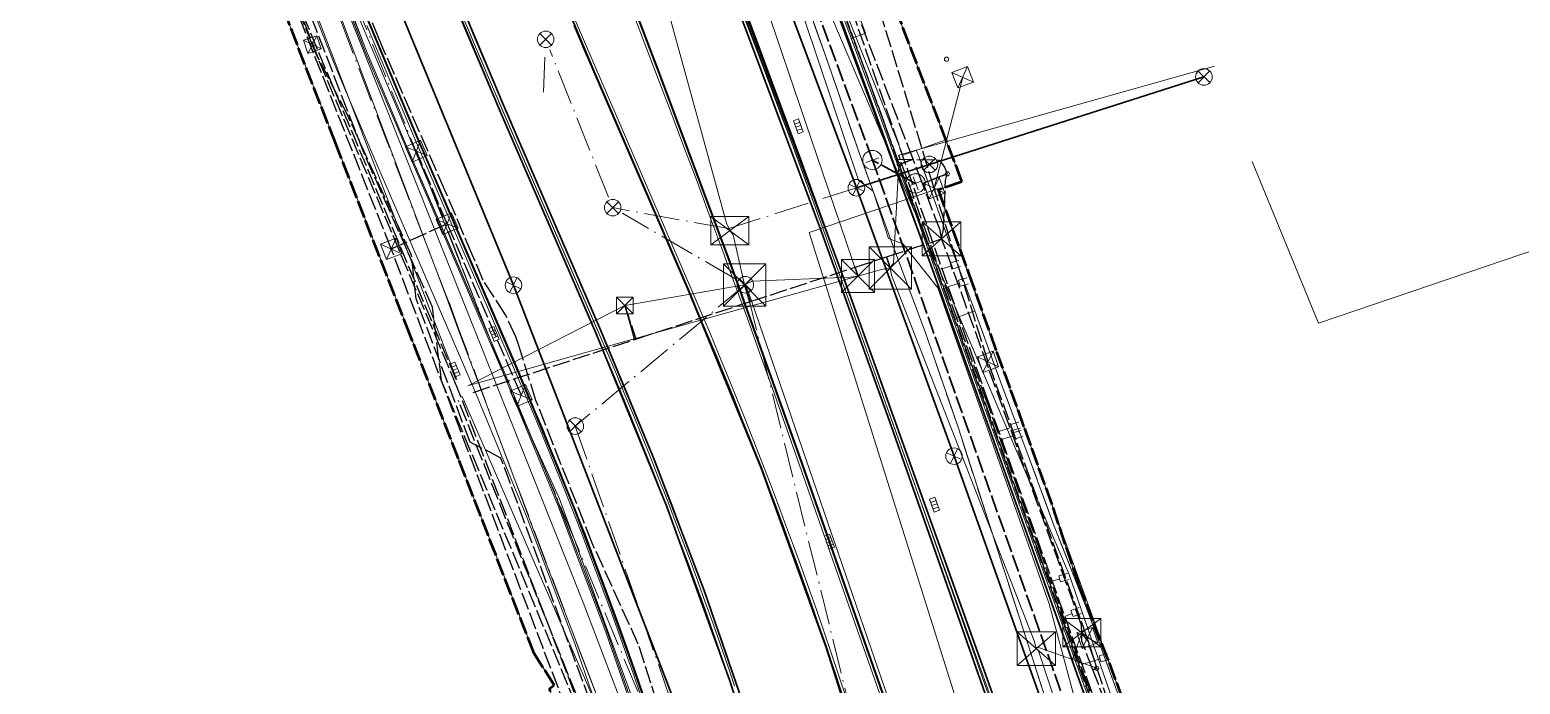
# Model space of a CAD drawing. Header units: metres. Extents: x 105014 to 106600, y 111320 to 118425.
# Drawn here: x 105971.1 to 106079, y 116867.2 to 116914.6 of the extents above; entities that cross this region are included whole.
import ezdxf

# ---------------------------------------------------------------- set-up
doc = ezdxf.new("R2010")
doc.units = ezdxf.units.M
doc.linetypes.add('DASHDOT', pattern=[3.556, 2.54, -0.508, 0, -0.508])
doc.linetypes.add('DASHED', pattern=[1.524, 1.27, -0.254])
for name, color, linetype, lineweight in [('00-BASE-LIMITE', 7, 'DASHED', 50), ('00-BASE-UE', 42, 'DASHED', 25), ('10-PAV-CALZADA-BRT', 12, 'CONTINUOUS', 30), ('10-PAV-CALZADA-MIXTA', 8, 'CONTINUOUS', 30), ('10-PAV-CICLORUTA', 76, 'CONTINUOUS', 18), ('10-PAV-ESTACION-TM', 1, 'CONTINUOUS', 40), ('10-PAV-SARDINEL', 252, 'CONTINUOUS', 13), ('20-EP-ZONA-DURA', 253, 'CONTINUOUS', 13), ('20-EP-ZONA-VERDE', 84, 'CONTINUOUS', 13), ('30-RED-ENEL-EXIST', 13, 'CONTINUOUS', 13), ('30-RED-ENEL-NODOS', 11, 'CONTINUOUS', 13), ('30-RED-ENEL-PROY', 1, 'DASHED', 25), ('30-RED-ETB-CAMARA', 151, 'CONTINUOUS', 13), ('30-RED-ETB-EXIST', 145, 'CONTINUOUS', 13), ('30-RED-ETB-PROY', 5, 'DASHED', 25), ('30-RED-MOVISTAR-CAMARA', 141, 'CONTINUOUS', 13), ('30-RED-MOVISTAR-PROY', 4, 'DASHED', 25), ('30-RED-VANTI-EXIST', 52, 'CONTINUOUS', 13), ('30-RED-VANTI-PROY', 2, 'DASHED', 25), ('30-RED-VANTI-RETIRO', 8, 'DASHDOT', 13), ('35-RH-ACUE-DOMICILIARIA', 152, 'CONTINUOUS', 9), ('35-RH-ACUE-MENOR-EXIST', 151, 'CONTINUOUS', 13), ('35-RH-ACUE-MENOR-PROY', 5, 'DASHED', 25), ('35-RH-PLUV-COLECTOR', 96, 'CONTINUOUS', 30), ('35-RH-PLUV-NODOS', 94, 'CONTINUOUS', 13), ('35-RH-PLUV-RETIRO', 8, 'DASHDOT', 13), ('36-RH-SAN-COLECTOR-PROY', 6, 'DASHED', 35), ('36-RH-SAN-POZOS', 216, 'CONTINUOUS', 13), ('60-PREDIAL-LOTE', 42, 'CONTINUOUS', 13)]:
    doc.layers.add(name, color=color, linetype=linetype, lineweight=lineweight)

# ---------------------------------------------------------------- blocks, each defined once
blk = doc.blocks.new('CAM_ETB_T_13')
for p, q in [((-1.375, -1.025), (1.375, 1.025)), ((-1.375, 1.025), (1.375, -1.025))]:
    blk.add_line(p, q)
blk.add_lwpolyline([(-1.375, -1.025), (1.375, -1.025), (1.375, 1.025), (-1.375, 1.025)], close=True)
blk = doc.blocks.new('CAM_ETB_T_14')
for p, q in [((-1.39, -1.22), (1.39, 1.22)), ((-1.39, 1.22), (1.39, -1.22))]:
    blk.add_line(p, q)
blk.add_lwpolyline([(-1.39, -1.22), (1.39, -1.22), (1.39, 1.22), (-1.39, 1.22)], close=True)
blk = doc.blocks.new('CAM_ETB_T_16A')
for p, q in [((-1.53, -1.53), (1.53, 1.53)), ((-1.53, 1.53), (1.53, -1.53))]:
    blk.add_line(p, q)
blk.add_lwpolyline([(-1.53, -1.53), (1.53, -1.53), (1.53, 1.53), (-1.53, 1.53)], close=True)
blk = doc.blocks.new('CAM_ETB_T_13A')
for p, q in [((-1.375, -1.025), (1.375, 1.025)), ((-1.375, 1.025), (1.375, -1.025))]:
    blk.add_line(p, q)
blk.add_lwpolyline([(-1.375, -1.025), (1.375, -1.025), (1.375, 1.025), (-1.375, 1.025)], close=True)
blk = doc.blocks.new('CAM_ETB_T_18A')
for p, q in [((-1.2, -1.2), (1.2, 1.2)), ((-1.2, 1.2), (1.2, -1.2))]:
    blk.add_line(p, q)
blk.add_lwpolyline([(-1.2, -1.2), (1.2, -1.2), (1.2, 1.2), (-1.2, 1.2)], close=True)
blk = doc.blocks.new('CAM_ETB_T_16')
for p, q in [((-1.53, -1.53), (1.53, 1.53)), ((-1.53, 1.53), (1.53, -1.53))]:
    blk.add_line(p, q)
blk.add_lwpolyline([(-1.53, -1.53), (1.53, -1.53), (1.53, 1.53), (-1.53, 1.53)], close=True)
blk = doc.blocks.new('CAM_ETB_GEN')
for p, q in [((-0.6, -0.6), (0.6, 0.6)), ((-0.6, 0.6), (0.6, -0.6))]:
    blk.add_line(p, q)
blk.add_lwpolyline([(-0.6, -0.6), (0.6, -0.6), (0.6, 0.6), (-0.6, 0.6)], close=True)
blk = doc.blocks.new('POSTE')
blk.add_circle((0, 0), 0.15)
blk = doc.blocks.new('CAJA_ENEL')
for p, q in [((-0.6, -0.6), (0.6, 0.6)), ((-0.6, 0.6), (0.6, -0.6))]:
    blk.add_line(p, q)
blk.add_lwpolyline([(-0.6, -0.6), (0.6, -0.6), (0.6, 0.6), (-0.6, 0.6)], close=True)
blk = doc.blocks.new('CAM_MOV_CS_275')
for p, q in [((-0.5, -0.5), (0.5, 0.5)), ((-0.5, 0.5), (0.5, -0.5))]:
    blk.add_line(p, q)
blk.add_lwpolyline([(-0.5, -0.5), (0.5, -0.5), (0.5, 0.5), (-0.5, 0.5)], close=True)
blk = doc.blocks.new('POZO_SAN')
for p, q in [((-0.5, 0), (0.5, 0)), ((0, -0.5), (0, 0.5))]:
    blk.add_line(p, q)
blk.add_circle((0, 0), 0.7)
blk = doc.blocks.new('SUMIDERO')
for p, q in [((-0.25, -0.2), (-0.25, 0.2)), ((0, -0.2), (0, 0.2)), ((0.25, -0.2), (0.25, 0.2))]:
    blk.add_line(p, q)
blk.add_lwpolyline([(-0.5, -0.2), (0.5, -0.2), (0.5, 0.2), (-0.5, 0.2)], close=True)
blk = doc.blocks.new('POZO_PLUV')
for p, q in [((-0.42, -0.42), (0.42, 0.42)), ((-0.42, 0.42), (0.42, -0.42))]:
    blk.add_line(p, q)
blk.add_circle((0, 0), 0.6)

msp = doc.modelspace()

# ---------------------------------------------------------------- linework, layer by layer
at = {"layer": '00-BASE-LIMITE'}
for points in [[(106006.9685, 116985.9225), (106038.5431, 116903.5825), (106036.8235, 116903.0047), (106039.0479, 116896.9221), (106041.0549, 116891.2989), (106042.0643, 116888.5195), (106043.0739, 116885.7399), (106045.1251, 116880.0241), (106046.9925, 116874.4403), (106049.2111, 116868.7781), (106051.2407, 116863.1829)], [(106032.3897, 116787.5819), (106029.4623, 116796.0575), (106026.5089, 116804.8457), (106017.8859, 116830.3003), (106015.7831, 116836.2583), (106013.6571, 116846.1757), (106012.7583, 116852.1113), (106011.7969, 116858.6589), (106009.6335, 116863.7957), (106008.6921, 116866.9143), (106009.0181, 116867.1655), (106007.5691, 116869.4473), (106002.0881, 116883.5557), (105998.5891, 116892.4967), (105993.1847, 116906.4071), (105987.8303, 116920.1929)]]:
    msp.add_lwpolyline(points, dxfattribs=at)
at = {"layer": '00-BASE-UE'}
for points in [[(106006.9685, 116985.9225), (106038.5431, 116903.5825), (106036.8235, 116903.0047), (106039.0479, 116896.9221), (106041.0549, 116891.2989), (106042.0643, 116888.5195), (106043.0739, 116885.7399), (106045.1251, 116880.0241), (106046.9925, 116874.4403), (106049.2111, 116868.7781), (106051.2407, 116863.1829)], [(106032.3897, 116787.5819), (106029.4623, 116796.0575), (106026.5089, 116804.8457), (106017.8859, 116830.3003), (106015.7831, 116836.2583), (106013.6571, 116846.1757), (106012.7583, 116852.1113), (106011.7969, 116858.6589), (106009.6335, 116863.7957), (106008.6921, 116866.9143), (106009.0181, 116867.1655), (106007.5691, 116869.4473), (106002.0881, 116883.5557), (105998.5891, 116892.4967), (105993.1847, 116906.4071), (105987.8303, 116920.1929)]]:
    msp.add_lwpolyline(points, dxfattribs=at)
at = {"layer": '10-PAV-CALZADA-BRT'}
for points in [[(105940.0399, 117131.7485), (106023.1693, 116913.9317), (106028.3894, 116899.9718), (106033.4205, 116885.9427), (106095.1047, 116710.2091), (106095.6071, 116708.7779), (106096.1093, 116707.3461), (106096.3475, 116706.6665), (106096.4184, 116706.5092), (106096.5153, 116706.3664), (106096.6353, 116706.2424), (106096.7749, 116706.1408), (106096.9298, 116706.0648), (106097.0955, 116706.0166), (106097.267, 116705.9975), (106097.4393, 116706.0083), (106097.6071, 116706.0485), (106098.1769, 116706.2383), (106108.2917, 116673.1977)], [(106098.6641, 116670.0501), (106087.8421, 116702.7965), (106089.0673, 116703.2045), (106089.2132, 116703.2663), (106089.3476, 116703.3505), (106089.4669, 116703.4548), (106089.5683, 116703.5766), (106089.6492, 116703.713), (106089.7074, 116703.8603), (106089.7417, 116704.0151), (106089.7511, 116704.1733), (106089.7354, 116704.331), (106089.6949, 116704.4843), (106089.0017, 116706.4609), (106088.4997, 116707.8909), (106087.3779, 116711.0867), (106026.8155, 116883.6241), (106021.8164, 116897.5643), (106016.6295, 116911.4357), (105967.5655, 117039.9941)], [(106006.0974, 116925.4547), (106011.7755, 116911.9129), (106018.8027, 116895.6495), (106024.03, 116882.862), (106028.7471, 116869.8776), (106032.9467, 116856.7167), (106039.4451, 116834.8681), (106043.9986, 116820.2082), (106048.8845, 116805.6557), (106049.0753, 116805.1113), (106081.9693, 116711.3991), (106084.9809, 116702.8193), (106085.0574, 116702.6719), (106085.1573, 116702.5392), (106085.2778, 116702.4249), (106085.4155, 116702.3321), (106085.5667, 116702.2633), (106085.7271, 116702.2206), (106085.8925, 116702.2049), (106086.0581, 116702.2169), (106086.2195, 116702.2561), (106087.8421, 116702.7965), (106098.6641, 116670.0501)], [(106077.9485, 116699.5017), (106078.3036, 116699.7692), (106078.4385, 116700.1927), (106078.4154, 116700.3761), (106078.2939, 116700.7342), (106078.2906, 116700.7437), (106078.0245, 116701.5015), (106074.7197, 116710.9178), (106042.2991, 116803.3457), (106037.7888, 116816.6675), (106033.571, 116830.0848), (106032.8619, 116832.4488), (106032.7357, 116832.8725), (106026.2373, 116854.7211), (106023.1985, 116864.4092), (106019.8735, 116874.0029), (106016.2652, 116883.4937), (106012.3767, 116892.8731), (106005.3497, 116909.1365), (105999.6131, 116922.8179)]]:
    msp.add_lwpolyline(points, dxfattribs=at)
at = {"layer": '10-PAV-CALZADA-MIXTA'}
for points in [[(106024.6381, 116929.0477), (106036.2889, 116897.5913), (106048.8092, 116862.5961), (106050.7835, 116857.0779), (106054.4409, 116846.8555), (106059.8287, 116831.7963), (106063.2475, 116822.2403), (106066.7523, 116812.4444), (106082.3127, 116768.9523), (106090.7531, 116745.3871), (106094.2573, 116736.0211), (106099.7086, 116722.3618), (106118.8109, 116673.9241)], [(106108.2917, 116673.1977), (106098.1769, 116706.2383), (106098.4277, 116706.3217), (106098.5755, 116706.3846), (106098.7113, 116706.4704), (106098.8316, 116706.5768), (106098.9333, 116706.7011), (106099.0138, 116706.8401), (106099.071, 116706.9902), (106099.1034, 116707.1475), (106099.1102, 116707.3079), (106099.0912, 116707.4674), (106099.0899, 116707.4719), (106099.0355, 116707.6531), (106093.9343, 116719.9701), (106088.6963, 116733.0696), (106083.7813, 116746.2937), (106030.4043, 116895.4861), (106018.8017, 116926.8119)], [(105999.2425, 116922.6672), (106004.9819, 116908.9793), (106012.0787, 116892.5545), (106017.1513, 116880.1455), (106021.7288, 116867.5454), (106025.8041, 116854.7741), (106038.2295, 116812.9979), (106043.6484, 116795.5615), (106049.4917, 116778.2627), (106049.8611, 116777.2128), (106050.2462, 116776.1159), (106061.7354, 116743.4254), (106077.0151, 116699.9499), (106077.0271, 116699.9162), (106077.3734, 116699.5399), (106077.8815, 116699.4818)], [(106070.8809, 116698.5543), (106064.2004, 116717.5623), (106054.4148, 116745.4053), (106054.4035, 116745.4375), (106050.9605, 116755.2339), (106049.8327, 116758.4427), (106044.3497, 116774.0437), (106043.5953, 116776.1903), (106037.7031, 116793.6338), (106032.2389, 116811.2161), (106019.8135, 116852.9925), (106015.8134, 116865.5281), (106011.3203, 116877.8955), (106006.3413, 116890.0755), (105999.2445, 116906.5003), (105993.4528, 116920.3129)]]:
    msp.add_lwpolyline(points, dxfattribs=at)
at = {"layer": '10-PAV-CICLORUTA'}
msp.add_lwpolyline([(105981.1047, 116949.2685), (105995.3405, 116913.0129), (105995.5461, 116912.5017), (105998.0783, 116906.5529), (106005.5179, 116889.2997), (106009.2825, 116880.1997), (106012.7748, 116870.9917), (106015.9919, 116861.684), (106018.9309, 116852.2849), (106020.9263, 116845.5535), (106021.3485, 116844.1291), (106019.0475, 116843.4471), (106016.6299, 116851.6027), (106013.7122, 116860.9337), (106010.5184, 116870.174), (106007.0514, 116879.3153), (106003.3141, 116888.3493), (105995.8745, 116905.6025), (105993.3333, 116911.5719), (105993.0999, 116912.1529), (105978.8763, 116948.3775)], dxfattribs=at)
at = {"layer": '10-PAV-ESTACION-TM'}
for points in [[(105999.3934, 116956.5979), (106016.6295, 116911.4357), (106021.8164, 116897.5643), (106026.8155, 116883.6241), (106083.4077, 116722.3979)], [(106074.7163, 116732.0623), (106049.4781, 116803.9637), (106049.0753, 116805.1113), (106048.8845, 116805.6557), (106044.5926, 116818.3837), (106044.4733, 116818.7484), (106044.295, 116819.2958), (106043.0602, 116823.1316), (106039.9954, 116833.0299), (106039.4451, 116834.8681), (106032.9467, 116856.7167), (106028.7471, 116869.8776), (106024.03, 116882.862), (106018.8027, 116895.6495), (106011.7755, 116911.9129), (106011.1302, 116913.4114), (106011.0458, 116913.6084), (106010.4885, 116914.9115)]]:
    msp.add_lwpolyline(points, dxfattribs=at)
at = {"layer": '10-PAV-SARDINEL'}
for points in [[(106095.1047, 116710.2091), (106033.4205, 116885.9427), (106032.5199, 116888.4985), (106031.6129, 116891.052), (106030.6998, 116893.6034), (106029.7803, 116896.1525), (106028.8546, 116898.6993), (106027.9226, 116901.2438), (106026.9844, 116903.786), (106026.04, 116906.326), (106025.0893, 116908.8635), (106024.1324, 116911.3988), (106023.1693, 116913.9317), (105940.0399, 117131.7485)], [(106083.2188, 116722.3315), (106026.6269, 116883.5578), (106025.7321, 116886.097), (106024.831, 116888.634), (106023.9239, 116891.1686), (106023.0105, 116893.701), (106022.0907, 116896.2313), (106021.1649, 116898.7592), (106020.2329, 116901.2849), (106019.2946, 116903.8083), (106018.3501, 116906.3293), (106017.3995, 116908.8481), (106016.4426, 116911.3645), (105973.6957, 117023.3705)], [(105973.8828, 117023.4413), (106016.6295, 116911.4357), (106017.5865, 116908.9189), (106018.5373, 116906.3997), (106019.482, 116903.8782), (106020.4204, 116901.3543), (106021.3526, 116898.8282), (106022.2786, 116896.2998), (106023.1985, 116893.7691), (106024.1121, 116891.2362), (106025.0194, 116888.7011), (106025.9206, 116886.1637), (106026.8155, 116883.6241), (106083.4076, 116722.3979)], [(105986.9836, 117009.3069), (106023.3562, 116914.0029), (106024.3194, 116911.4697), (106025.2765, 116908.9339), (106026.2274, 116906.396), (106026.9912, 116904.3418), (106027.9517, 116901.7036), (106029.0873, 116898.5624), (106030.2161, 116895.4186), (106034.9915, 116882.071), (106095.2934, 116710.2753)], [(106022.3557, 116917.4414), (106023.5264, 116914.3127), (106024.6902, 116911.1813), (106025.847, 116908.0474), (106026.9968, 116904.9109), (106028.1396, 116901.7718), (106029.2755, 116898.6302), (106030.4043, 116895.4861), (106083.7813, 116746.2937)], [(106083.5931, 116746.2262), (106030.2161, 116895.4186), (106029.0873, 116898.5624), (106027.9517, 116901.7036), (106026.809, 116904.8422), (106025.6593, 116907.9783), (106024.5027, 116911.1118), (106023.3391, 116914.2428), (106022.1685, 116917.3711)], [(106082.3127, 116768.9523), (106066.7523, 116812.4444), (106063.2475, 116822.2403), (106059.8287, 116831.7963), (106054.4409, 116846.8555), (106050.7835, 116857.0779), (106048.8092, 116862.5961), (106036.2889, 116897.5913), (106035.1554, 116900.7485), (106034.0148, 116903.9032), (106032.8673, 116907.0554), (106031.7127, 116910.2049), (106030.5511, 116913.3519), (106029.3825, 116916.4963)], [(106029.5699, 116916.5662), (106030.7386, 116913.4214), (106031.9004, 116910.274), (106033.0551, 116907.124), (106034.2029, 116903.9714), (106035.3436, 116900.8163), (106036.4772, 116897.6588), (106048.9975, 116862.6635), (106050.9718, 116857.1453), (106054.6292, 116846.9229), (106060.017, 116831.8637), (106063.4358, 116822.3077), (106066.9406, 116812.5118), (106082.501, 116769.0197)], [(106021.9015, 116867.0377), (106021.381, 116868.56), (106020.8533, 116870.0798), (106020.3183, 116871.597), (106019.7762, 116873.1117), (106019.2268, 116874.6238), (106018.6703, 116876.1333), (106018.1066, 116877.6401), (106017.5358, 116879.1442), (106016.9578, 116880.6456), (106016.3727, 116882.1443), (106015.7805, 116883.6401), (106015.1812, 116885.1331), (106014.5748, 116886.6232), (106013.9614, 116888.1105), (106013.3409, 116889.5948), (106012.7133, 116891.0762), (106012.0787, 116892.5545), (106004.9819, 116908.9793), (106004.0797, 116911.077), (106003.1844, 116913.1777), (106002.2962, 116915.2814)], [(106002.4444, 116915.9617), (106003.1638, 116914.2524), (106003.8878, 116912.5452), (106004.6165, 116910.8398), (106005.3497, 116909.1365), (106012.3767, 116892.8731), (106012.878, 116891.707), (106013.3749, 116890.5391), (106013.8675, 116889.3694), (106014.3557, 116888.1978), (106014.8397, 116887.0244), (106015.3192, 116885.8493), (106015.7944, 116884.6723), (106016.2652, 116883.4937), (106016.7316, 116882.3132), (106017.1937, 116881.1311), (106017.6513, 116879.9472), (106018.1046, 116878.7617), (106018.5534, 116877.5745), (106018.9979, 116876.3856), (106019.4379, 116875.1951), (106019.8735, 116874.0029), (106020.3047, 116872.8092), (106020.7315, 116871.6138), (106021.1538, 116870.4169), (106021.5716, 116869.2184), (106021.985, 116868.0184), (106022.394, 116866.8169)], [(106002.4806, 116915.3589), (106003.3686, 116913.2558), (106004.2636, 116911.1557), (106005.1656, 116909.0585), (106012.2624, 116892.6336), (106012.8973, 116891.1546), (106013.5252, 116889.6724), (106014.1461, 116888.1872), (106014.7599, 116886.6991), (106015.3667, 116885.2081), (106015.9663, 116883.7142), (106016.5589, 116882.2175), (106017.1443, 116880.718), (106017.7227, 116879.2157), (106018.2938, 116877.7107), (106018.8578, 116876.203), (106019.4147, 116874.6924), (106019.9644, 116873.1796), (106020.5068, 116871.664), (106021.0421, 116870.1459), (106021.5701, 116868.6252), (106022.091, 116867.102)], [(106022.091, 116867.102), (106021.5701, 116868.6252), (106021.0421, 116870.1459), (106020.5068, 116871.664), (106019.9644, 116873.1796), (106019.4147, 116874.6924), (106018.8578, 116876.203), (106018.2938, 116877.7107), (106017.7227, 116879.2157), (106017.1443, 116880.718), (106016.5589, 116882.2175), (106015.9663, 116883.7142), (106015.3667, 116885.2081), (106014.7599, 116886.6991), (106014.1461, 116888.1872), (106013.6831, 116889.2922), (106013.5252, 116889.6724), (106013.1908, 116890.4612), (106012.8973, 116891.1546), (106012.7206, 116891.5663), (106012.6941, 116891.6285), (106012.2621, 116892.6335), (106012.1931, 116892.794), (106005.1661, 116909.0573), (106004.4327, 116910.761), (106004.264, 116911.1559), (106003.7038, 116912.4669), (106003.3691, 116913.256), (106002.9796, 116914.1746), (106002.4811, 116915.3591)], [(106029.9755, 116866.2095), (106029.454, 116867.7832), (106028.9251, 116869.3544), (106028.3887, 116870.9231), (106027.8449, 116872.4892), (106027.2936, 116874.0528), (106026.7349, 116875.6137), (106026.1688, 116877.1719), (106025.5954, 116878.7274), (106025.0145, 116880.2802), (106024.4262, 116881.8302), (106023.8306, 116883.3774), (106023.2277, 116884.9217), (106022.6174, 116886.4632), (106021.9999, 116888.0017), (106021.375, 116889.5373), (106020.7428, 116891.0699), (106020.1034, 116892.5995), (106019.4566, 116894.1261), (106018.8027, 116895.6495), (106011.7755, 116911.9129), (106010.8829, 116913.9882), (106009.9972, 116916.0665)], [(106010.1813, 116916.1446), (106011.0668, 116914.0669), (106011.9592, 116911.9921), (106018.9864, 116895.7286), (106019.6406, 116894.2046), (106020.2878, 116892.6771), (106020.9275, 116891.1466), (106021.5601, 116889.6132), (106022.1853, 116888.0767), (106022.8032, 116886.5373), (106023.4139, 116884.9949), (106024.0171, 116883.4497), (106024.613, 116881.9017), (106025.2017, 116880.3508), (106025.7829, 116878.7971), (106026.3567, 116877.2405), (106026.9231, 116875.6816), (106027.4821, 116874.1198), (106028.0337, 116872.5553), (106028.5778, 116870.9883), (106029.1145, 116869.4187), (106029.6437, 116867.8466), (106030.1655, 116866.272)], [(106015.2829, 116866.4588), (106014.7653, 116867.9496), (106014.2405, 116869.438), (106013.7087, 116870.9238), (106013.1698, 116872.4071), (106012.6239, 116873.8879), (106012.0709, 116875.366), (106011.5109, 116876.8414), (106010.944, 116878.3142), (106010.37, 116879.7843), (106009.7891, 116881.2516), (106009.2012, 116882.7162), (106008.6063, 116884.178), (106008.0046, 116885.6369), (106007.3958, 116887.0929), (106006.7802, 116888.546), (106006.1576, 116889.9964), (105999.0609, 116906.4212), (105998.1502, 116908.5384), (105997.2466, 116910.6588), (105996.35, 116912.7823), (105995.4604, 116914.9087)], [(105995.645, 116914.9856), (105996.5343, 116912.8598), (105997.4306, 116910.7369), (105998.334, 116908.6171), (105999.2445, 116906.5003), (106006.3413, 116890.0755), (106006.9642, 116888.6244), (106007.5802, 116887.1704), (106008.1892, 116885.7135), (106008.7914, 116884.2537), (106009.3866, 116882.7911), (106009.9748, 116881.3257), (106010.5561, 116879.8574), (106011.1304, 116878.3865), (106011.6977, 116876.9128), (106012.258, 116875.4364), (106012.8113, 116873.9574), (106013.3576, 116872.4758), (106013.8968, 116870.9916), (106014.4289, 116869.5049), (106014.954, 116868.0157), (106015.472, 116866.5239)]]:
    msp.add_lwpolyline(points, dxfattribs=at)
at = {"layer": '20-EP-ZONA-DURA'}
msp.add_lwpolyline([(106026.809, 116904.8422), (106026.9912, 116904.3418), (106026.2274, 116906.396), (106025.2765, 116908.9339), (106024.3194, 116911.4697), (106023.3562, 116914.0029), (105986.9836, 117009.3069), (106018.6149, 116926.7405), (106019.8064, 116923.6199), (106020.9909, 116920.4968), (106022.1685, 116917.3711), (106023.3391, 116914.2428), (106024.5027, 116911.1118), (106025.6593, 116907.9783), (106026.809, 116904.8422)], close=True, dxfattribs=at)
for points in [[(106006.9685, 116985.9225), (106038.5431, 116903.5825), (106036.8235, 116903.0047), (106039.0479, 116896.9221), (106041.0549, 116891.2989), (106042.0643, 116888.5195), (106043.0739, 116885.7399), (106045.1251, 116880.0241), (106046.9925, 116874.4403), (106049.2111, 116868.7781), (106051.2407, 116863.1829)], [(105978.8763, 116948.3775), (105993.0999, 116912.1529), (105993.3333, 116911.5719), (105995.8745, 116905.6025), (106003.3141, 116888.3493), (106007.0514, 116879.3152), (106010.5184, 116870.174), (106013.7122, 116860.9338), (106016.6299, 116851.6027), (106019.0475, 116843.4471), (106021.3485, 116844.1291), (106020.9263, 116845.5535), (106018.9309, 116852.2849), (106015.9919, 116861.6841), (106012.7748, 116870.9918), (106009.2825, 116880.1997), (106005.5179, 116889.2997), (105998.0783, 116906.5529), (105995.5461, 116912.5017), (105995.3405, 116913.0129), (105992.5691, 116920.2004)], [(106032.3897, 116787.5819), (106029.4623, 116796.0575), (106026.5089, 116804.8457), (106017.8859, 116830.3003), (106015.7831, 116836.2583), (106013.6571, 116846.1757), (106012.7583, 116852.1113), (106011.7969, 116858.6589), (106009.6335, 116863.7957), (106008.6921, 116866.9143), (106009.0181, 116867.1655), (106007.5691, 116869.4473), (106002.0881, 116883.5557), (105998.5891, 116892.4967), (105993.1847, 116906.4071), (105987.8303, 116920.1929)], [(106048.9975, 116862.6635), (106036.4772, 116897.6588), (106035.3436, 116900.8163), (106034.2029, 116903.9714), (106033.0551, 116907.124), (106031.9004, 116910.274), (106030.7386, 116913.4214), (106030.5393, 116913.9593), (106031.5777, 116914.3485), (106029.7525, 116919.2177)], [(105994.3104, 116915.9697), (105995.4339, 116913.0487), (105995.6381, 116912.5403), (105998.1701, 116906.5925), (106000.8997, 116900.2625), (106005.6099, 116889.3393), (106009.0612, 116881.0252), (106009.0765, 116880.9868), (106012.2858, 116872.6205), (106012.2966, 116872.5913), (106015.8201, 116862.5213), (106015.8287, 116862.4951), (106019.0267, 116852.3133), (106021.0223, 116845.5819), (106021.4445, 116844.1575), (106022.1688, 116844.3722), (106023.4231, 116840.1549), (106022.6949, 116839.9391), (106022.9519, 116839.0721), (106025.6853, 116829.8511), (106031.7431, 116809.4153), (106034.2983, 116800.9791), (106034.3165, 116800.92), (106038.6751, 116787.2861)]]:
    msp.add_lwpolyline(points, dxfattribs=at)
at = {"layer": '20-EP-ZONA-VERDE'}
msp.add_lwpolyline([(105987.9123, 116934.2359), (105993.3093, 116920.5335), (105998.9965, 116906.9489), (106006.4363, 116889.6957), (106010.2122, 116880.5682), (106013.7151, 116871.3324), (106016.9419, 116861.9967), (106019.8897, 116852.5691), (106020.9615, 116848.9533), (106022.3073, 116844.4133), (106021.4445, 116844.1575), (106021.0223, 116845.5819), (106019.0267, 116852.3133), (106016.0869, 116861.7155), (106012.8689, 116871.0259), (106009.3755, 116880.2364), (106005.6099, 116889.3393), (105998.1701, 116906.5925), (105995.6381, 116912.5403), (105995.4339, 116913.0487), (105981.1979, 116949.3049), (105956.9729, 117012.7795), (105957.8137, 117013.1003), (105987.9123, 116934.2359)], close=True, dxfattribs=at)
at = {"layer": '30-RED-ENEL-EXIST'}
msp.add_lwpolyline([(106036.5329, 116903.1379), (106038.6043, 116911.1643)], dxfattribs=at)
at = {"layer": '30-RED-ENEL-PROY'}
for points in [[(105997.2257, 116898.7409), (105978.4183, 116946.1223)], [(106036.5329, 116903.1379), (106032.6533, 116915.8437)], [(106001.2755, 116900.5615), (105999.0441, 116905.8105)], [(106040.4439, 116890.5651), (106036.5329, 116903.1379)], [(105997.2257, 116898.7409), (106001.2755, 116900.5615)], [(106001.2755, 116900.5615), (106006.6283, 116888.1329)], [(106013.1213, 116856.9755), (105997.2257, 116898.7409)], [(106047.6275, 116870.5787), (106040.4439, 116890.5651)], [(106055.2635, 116846.8983), (106047.6275, 116870.5787)]]:
    msp.add_lwpolyline(points, dxfattribs=at)
at = {"layer": '30-RED-ETB-EXIST'}
for points in [[(106031.019, 116896.772), (106005.812, 116970.901), (106005.666, 116971.48)], [(106021.747, 116900.07), (106021.495, 116900.6), (106010.096, 116942.065)], [(106001.984, 116889.257), (105986.236, 116930.311), (105984.894, 116929.796)], [(106033.358, 116897.362), (106033.595, 116897.71), (106033.96, 116904.514), (106034, 116904.854)], [(106022.815, 116896.132), (106021.994, 116899.763), (106021.747, 116900.07)], [(106031.019, 116896.772), (106032.725, 116897.244), (106033.358, 116897.362)], [(106043.935, 116869.814), (106043.781, 116870.366), (106033.441, 116896.829), (106033.358, 116897.362)], [(106014.137, 116894.635), (106014.815, 116892.221), (106023.248, 116894.59), (106022.815, 116896.132)], [(106014.137, 116894.635), (106022.815, 116896.132)], [(106022.815, 116896.132), (106023.248, 116894.59), (106031.019, 116896.772)], [(106022.815, 116896.132), (106023.364, 116896.412), (106030.42, 116896.7), (106031.019, 116896.772)], [(106076.381, 116740.686), (106076.194, 116741.293), (106023.086, 116895.601), (106022.815, 116896.132)], [(106002.764, 116888.839), (106014.137, 116894.635)], [(106002.924, 116888.881), (106014.815, 116892.221), (106014.137, 116894.635)], [(106012.431, 116861.588), (106013.456, 116862.531), (106002.37, 116888.047)], [(106043.935, 116869.814), (106044.017, 116869.924), (106046.543, 116869.028), (106047.226, 116870.954)], [(106047.226, 116870.954), (106046.543, 116869.028), (106048.305, 116868.404)], [(106054.525, 116850.905), (106051.457, 116847.299), (106044.096, 116869.648), (106043.935, 116869.814)]]:
    msp.add_lwpolyline(points, dxfattribs=at)
at = {"layer": '30-RED-ETB-PROY'}
for points in [[(106034, 116904.854), (106035.01, 116905.24), (106020.055, 116944.37), (106019.975, 116945.008)], [(106001.923, 116889.296), (105985.15, 116929.201), (105984.894, 116929.796)], [(106034, 116904.854), (106033.763, 116905.241), (106036.923, 116905.17), (106037.297, 116904.658), (106037.489, 116904.171)], [(106037.489, 116904.171), (106035.682, 116903.48), (106035.01, 116905.24), (106034, 116904.854)], [(106037.067, 116899.469), (106036.973, 116900.103), (106035.682, 116903.48), (106037.489, 116904.171)], [(106037.067, 116899.469), (106037.213, 116900.161), (106037.361, 116903.68), (106037.489, 116904.171)], [(106033.358, 116897.362), (106033.095, 116898.163), (106036.509, 116899.282), (106037.067, 116899.469)], [(106047.226, 116870.954), (106047.21, 116871.499), (106037.307, 116898.872), (106037.067, 116899.469)], [(106031.019, 116896.772), (106030.809, 116897.413), (106033.095, 116898.163), (106033.358, 116897.362)], [(106022.815, 116896.132), (106023.211, 116894.923), (106030.809, 116897.413), (106031.019, 116896.772)], [(106014.137, 116894.635), (106014.932, 116892.209), (106023.211, 116894.923), (106022.815, 116896.132)], [(106003.161, 116888.351), (106014.932, 116892.209), (106014.137, 116894.635)], [(106012.431, 116861.588), (106012.328, 116862.212), (106002.089, 116887.776)], [(106048.31, 116868.383), (106048.033, 116868.277), (106047.236, 116870.356), (106047.226, 116870.954)], [(106048.31, 116868.383), (106048.182, 116868.904), (106047.626, 116870.431), (106047.226, 116870.954)], [(106054.525, 116850.905), (106054.452, 116851.537), (106048.033, 116868.277), (106048.31, 116868.383)]]:
    msp.add_lwpolyline(points, dxfattribs=at)
at = {"layer": '30-RED-MOVISTAR-PROY'}
for points in [[(105991.5083, 116913.5259), (105987.7149, 116922.7966)], [(106002.0093, 116888.705), (105991.5083, 116913.5259)], [(106012.6653, 116860.9449), (106002.0093, 116888.705)]]:
    msp.add_lwpolyline(points, dxfattribs=at)
at = {"layer": '30-RED-VANTI-EXIST'}
for points in [[(106069.2281, 116790.5078), (106066.0859, 116799.2947), (106063.5899, 116807.3127), (106059.6869, 116819.5465), (106057.7531, 116825.4993), (106054.4931, 116835.5649), (106050.0469, 116849.3721), (106046.8069, 116859.3557), (106042.7059, 116872.0457), (106038.2695, 116885.8309), (106035.9097, 116892.6737), (106033.5621, 116898.9363), (106031.1715, 116905.4877), (106028.6841, 116912.6657), (106025.8367, 116920.6975), (106022.2661, 116930.2993), (106020.2049, 116935.9097), (106017.1707, 116944.1813), (106014.8673, 116950.3799), (106011.9551, 116958.2781), (106009.0647, 116966.2739), (106006.8905, 116972.1573), (106004.0537, 116980.5363)], [(105999.8495, 116898.8722), (105997.4783, 116905.1345), (105992.9329, 116917.2807), (105988.1337, 116929.4603), (105984.4909, 116938.5801), (105982.3636, 116944.0515)], [(106002.2398, 116897.6334), (106000.0085, 116903.2941), (105994.4949, 116916.3965), (105985.0856, 116940.1941)], [(106035.2455, 116905.8785), (106056.8263, 116911.9731)], [(106033.9703, 116905.5175), (106035.2455, 116905.8785)], [(106039.4735, 116894.2516), (106039.3551, 116894.5737), (106037.5949, 116899.3163), (106035.4509, 116905.3675), (106035.2455, 116905.8785)], [(106059.5563, 116905.0611), (106064.3567, 116893.3649), (106103.2127, 116906.5483)], [(106001.3377, 116894.9061), (106000.4743, 116897.2221), (105999.8495, 116898.8722)], [(106004.6369, 116891.5546), (106002.2398, 116897.6334)], [(106002.033, 116893.0411), (106001.3377, 116894.9061)], [(106038.1689, 116893.7771), (106039.4735, 116894.2516)], [(106057.1106, 116845.3192), (106056.7261, 116846.6179), (106055.0153, 116851.7767), (106051.9055, 116860.8633), (106047.7469, 116872.3051), (106045.2241, 116878.6793), (106043.2545, 116884.0471), (106041.4241, 116888.9301), (106039.4735, 116894.2516)], [(106014.5989, 116859.8775), (106011.2785, 116868.5517), (106008.1243, 116876.7909), (106005.7369, 116883.1809), (106003.1727, 116889.9839), (106002.033, 116893.0411)], [(106004.7884, 116891.168), (106004.6369, 116891.5546)], [(106005.2789, 116889.9235), (106004.7884, 116891.168)], [(106007.103, 116885.6773), (106006.0419, 116887.9879), (106005.2789, 116889.9235)], [(106010.4647, 116877.758), (106009.4095, 116880.6551), (106007.103, 116885.6773)], [(106014.6618, 116866.2344), (106010.4647, 116877.758)]]:
    msp.add_lwpolyline(points, dxfattribs=at)
at = {"layer": '30-RED-VANTI-PROY'}
for points in [[(105999.4822, 116995.1831), (106001.8175, 116989.1357), (106006.4905, 116976.8983), (106010.3185, 116967.1695), (106015.7699, 116953.0149), (106020.9027, 116939.6335), (106025.9057, 116926.5813), (106031.9383, 116910.5683), (106039.1647, 116890.5697), (106044.0831, 116876.8121), (106047.1303, 116868.3163), (106051.0627, 116857.2889), (106055.0487, 116846.2495), (106055.5292, 116845.392), (106056.1435, 116844.6246), (106056.8751, 116843.9681), (106060.1071, 116835.0789), (106059.9503, 116834.3844), (106059.8939, 116833.6747), (106059.9391, 116832.9642), (106060.0849, 116832.2673), (106064.0605, 116821.0251), (106065.3995, 116817.3071)], [(106003.0845, 116898.3428), (106001.1089, 116902.9919), (105996.3375, 116913.9195), (105991.7095, 116925.3701), (105986.5721, 116938.7361), (105984.4491, 116944.2062)], [(106020.2003, 116838.9065), (106017.7121, 116847.1903), (106013.1903, 116861.6983), (106005.1705, 116883.6031), (106002.9343, 116884.7593), (105999.0175, 116895.1235), (105998.6905, 116898.2863), (105994.0973, 116908.3405), (105991.9405, 116912.5797), (105986.3041, 116926.8477)], [(106056.977, 116844.0091), (106056.4871, 116844.3965), (106056.0535, 116844.8459), (106055.684, 116845.3494), (106055.3851, 116845.8977), (106053.1777, 116851.8111), (106050.4095, 116859.5339), (106047.6179, 116867.3041), (106044.2543, 116876.7487), (106040.3617, 116887.6933), (106038.2521, 116893.5159), (106036.1169, 116899.4939), (106033.9703, 116905.5175)], [(106006.4278, 116891.8267), (106006.2577, 116892.3701), (106005.5061, 116893.9727), (106003.8869, 116896.4545), (106003.0845, 116898.3428)], [(106016.0212, 116867.3104), (106015.1143, 116870.1323), (106011.7767, 116877.4491), (106007.7021, 116887.7557), (106006.4278, 116891.8267)], [(106017.8768, 116861.5368), (106016.0212, 116867.3104)]]:
    msp.add_lwpolyline(points, dxfattribs=at)
at = {"layer": '30-RED-VANTI-RETIRO'}
for points in [[(106069.2281, 116790.5078), (106066.0859, 116799.2947), (106063.5899, 116807.3127), (106059.6869, 116819.5465), (106057.7531, 116825.4993), (106054.4931, 116835.5649), (106050.0469, 116849.3721), (106046.8069, 116859.3557), (106042.7059, 116872.0457), (106038.2695, 116885.8309), (106035.9097, 116892.6737), (106033.5621, 116898.9363), (106031.1715, 116905.4877), (106028.6841, 116912.6657), (106025.8367, 116920.6975), (106022.2661, 116930.2993), (106020.2049, 116935.9097), (106017.1707, 116944.1813), (106014.8673, 116950.3799), (106011.9551, 116958.2781), (106009.0647, 116966.2739), (106006.8905, 116972.1573), (106004.0537, 116980.5363)], [(105999.8495, 116898.8722), (105998.3925, 116902.6295), (105991.8051, 116919.8615), (105986.4947, 116933.2227), (105982.2029, 116944.0976)], [(106002.2617, 116897.6588), (106000.9479, 116901.0341), (105985.0856, 116940.1941)], [(106039.4735, 116894.2516), (106039.3551, 116894.5737), (106037.5949, 116899.3163), (106035.4509, 116905.3675), (106035.2455, 116905.8785)], [(106001.3282, 116895.0587), (105999.8495, 116898.8722)], [(106004.6369, 116891.5546), (106002.2617, 116897.6588)], [(106002.1279, 116892.9168), (106001.4563, 116894.7285), (106001.3282, 116895.0587)], [(106057.1106, 116845.3192), (106056.7261, 116846.6179), (106055.0153, 116851.7767), (106051.9055, 116860.8633), (106047.7469, 116872.3051), (106045.2241, 116878.6793), (106043.2545, 116884.0471), (106041.4241, 116888.9301), (106039.4735, 116894.2516)], [(106014.5989, 116859.8775), (106011.0589, 116869.1419), (106005.3539, 116884.2135), (106002.1279, 116892.9168)], [(106004.7884, 116891.168), (106004.6369, 116891.5546)], [(106005.2789, 116889.9235), (106005.2137, 116890.0753), (106004.7884, 116891.168)], [(106007.103, 116885.6773), (106005.2789, 116889.9235)], [(106010.4647, 116877.758), (106009.1161, 116880.9913), (106007.103, 116885.6773)], [(106015.0735, 116866.7081), (106010.4647, 116877.758)]]:
    msp.add_lwpolyline(points, dxfattribs=at)
at = {"layer": '35-RH-ACUE-DOMICILIARIA'}
for points in [[(106037.7639, 116897.501), (106037.0017, 116897.2686)], [(106038.4424, 116897.4576), (106037.8273, 116897.2806), (106037.7005, 116897.7214), (106038.3155, 116897.8984)], [(106038.3514, 116896.2506), (106037.4651, 116895.9786)], [(106039.0299, 116896.2072), (106038.4149, 116896.0302), (106038.288, 116896.4709), (106038.903, 116896.6479)], [(106042.7959, 116885.7657), (106042.1808, 116885.5887), (106042.054, 116886.0294), (106042.669, 116886.2064)], [(106042.1174, 116885.809), (106041.2126, 116885.5312)], [(106042.2768, 116885.2), (106041.4242, 116884.9389)], [(106042.9553, 116885.1566), (106042.3402, 116884.9796), (106042.2134, 116885.4204), (106042.8284, 116885.5974)], [(106045.6329, 116874.8528), (106045.0816, 116874.6878)], [(106046.3114, 116874.8094), (106045.6964, 116874.6324), (106045.5695, 116875.0732), (106046.1845, 116875.2502)], [(106046.5209, 116872.3434), (106045.9928, 116872.1335)], [(106047.2005, 116872.3597), (106046.6034, 116872.1294), (106046.4383, 116872.5574), (106047.0355, 116872.7877)], [(106048.5479, 116869.0676), (106047.2317, 116868.6585)], [(106049.2263, 116869.0242), (106048.6113, 116868.8472), (106048.4844, 116869.288), (106049.0995, 116869.465)]]:
    msp.add_lwpolyline(points, dxfattribs=at)
at = {"layer": '35-RH-ACUE-MENOR-EXIST'}
for points in [[(105178.5744, 116817.4508), (105539.9476, 116761.043), (105920.9127, 116698.2673), (105927.6139, 116697.316), (106024.833, 116689.4124), (106033.902, 116694.7788), (106040.5526, 116701.5538), (106047.9791, 116715.1949), (106051.8201, 116725.8396), (106046.6693, 116749.4243), (106048.6153, 116749.9885), (106037.1633, 116787.9158), (106015.5063, 116861.68), (106011.1153, 116873.1384), (105951.3398, 117023.2056), (105939.5771, 117054.3457), (105902.7237, 117158.6512), (105897.7174, 117237.0197), (105887, 117327.4)], [(106001.22, 116980.96), (106046.32, 116875.17), (106057.3637, 116843.1922), (106063.97, 116827.3)], [(106024.2008, 116924.1217), (106031.0669, 116903.722), (106032.1285, 116902.9111), (106033.2219, 116899.4863), (106034.2725, 116899.1058), (106036.8076, 116895.9177), (106044.8771, 116873.0381), (106047.704, 116862.4633), (106048.3836, 116861.7199), (106050.725, 116854.019), (106052.7418, 116850.2679), (106054.1302, 116846.1887), (106054.5854, 116843.8165), (106054.8585, 116841.7241), (106057.2931, 116834.2814), (106059.2203, 116825.7595), (106062.2022, 116817.0915), (106065.7221, 116809.893), (106065.7743, 116808.426), (106073.4422, 116783.3127)]]:
    msp.add_lwpolyline(points, dxfattribs=at)
at = {"layer": '35-RH-ACUE-MENOR-PROY'}
for points in [[(106003.9521, 116990.2482), (106006.6387, 116983.4265), (106006.1215, 116982.307), (106023.9729, 116936.1153), (106024.6202, 116931.88), (106029.5418, 116918.9914), (106040.3552, 116887.933), (106053.5501, 116850.9539), (106055.0607, 116847.3495), (106055.7164, 116845.577), (106059.9858, 116834.0042), (106061.3475, 116829.7737), (106064.3024, 116820.9748), (106064.6228, 116820.0689), (106067.5274, 116812.1408), (106075.6947, 116789.1978), (106077.345, 116784.1504), (106078.506, 116781.253), (106083.6963, 116766.6579), (106084.6733, 116763.9065), (106087.5328, 116760.4577), (106091.3298, 116750.1137), (106092.5369, 116749.5342)], [(106024.7873, 116930.2428), (106032.0329, 116910.2687), (106037.2372, 116895.7939), (106041.8325, 116882.9593), (106049.8714, 116860.5406), (106055.4167, 116845.0271), (106060.0281, 116832.2895), (106064.9181, 116818.5195), (106070.1619, 116803.668), (106077.2917, 116783.6172), (106079.1913, 116778.5757), (106083.851, 116765.39), (106084.7556, 116762.8302), (106087.4987, 116759.7297), (106091.1135, 116749.6629), (106092.1401, 116749.1701), (106093.4088, 116745.8169), (106106.2277, 116711.9352), (106108.4301, 116706.7421), (106109.2246, 116704.8686), (106114.9013, 116691.4833)], [(106074.6317, 116675.2758), (106061.3844, 116712.8837), (106056.1952, 116727.2816), (106052.809, 116737.2286), (106052.3806, 116738.3826), (106050.6241, 116743.2665), (106047.6688, 116746.8288), (106046.8838, 116749.4732), (106035.9907, 116786.1671), (106034.4005, 116788.2089), (106026.7198, 116814.3643), (106014.1064, 116857.3175), (106000.8637, 116889.1988), (106000.2179, 116894.5159), (105997.7785, 116899.9735), (105995.1809, 116905.8379), (105990.9619, 116916.7595)]]:
    msp.add_lwpolyline(points, dxfattribs=at)
at = {"layer": '35-RH-PLUV-COLECTOR'}
for points in [[(106030.9059, 116903.1639), (106012.5158, 116952.2661)], [(106030.9059, 116903.1639), (106012.5158, 116952.2661)], [(106006.0738, 116896.1116), (105984.735, 116947.8743)], [(106006.0738, 116896.1116), (105984.735, 116947.8743)], [(106036.192, 116904.858), (106056.072, 116911.188)], [(106030.9059, 116903.1639), (106036.192, 116904.858)], [(106037.9783, 116883.7388), (106030.9059, 116903.1639)], [(106037.9783, 116883.7388), (106030.9059, 116903.1639)], [(106018.1164, 116864.9781), (106006.0738, 116896.1116)], [(106018.1164, 116864.9781), (106006.0738, 116896.1116)], [(106053.9374, 116838.9981), (106037.9783, 116883.7388)], [(106053.9374, 116838.9981), (106037.9783, 116883.7388)]]:
    msp.add_lwpolyline(points, dxfattribs=at)
at = {"layer": '35-RH-PLUV-RETIRO'}
for points in [[(106008.2473, 116910.0733), (106008.3734, 116913.1033)], [(106012.9619, 116902.4752), (106008.7058, 116913.1599)], [(106030.9059, 116903.1639), (106021.6705, 116900.2041)], [(106021.6705, 116900.2041), (106013.2606, 116901.7251)], [(106022.1644, 116896.5478), (106013.9586, 116901.3192)], [(106022.8624, 116896.142), (106010.5532, 116885.913), (106018.7114, 116862.5001)], [(106031.5635, 116860.9247), (106023.0634, 116895.36)]]:
    msp.add_lwpolyline(points, dxfattribs=at)
at = {"layer": '36-RH-SAN-COLECTOR-PROY'}
for points in [[(106032.07, 116905.17), (106023.5404, 116928.2002)], [(106054.87, 116840.91), (106032.07, 116905.17)], [(106035.197, 116903.483), (106032.07, 116905.17)]]:
    msp.add_lwpolyline(points, dxfattribs=at)
at = {"layer": '60-PREDIAL-LOTE'}
for points in [[(106037.3739, 116906.6446), (106034.2643, 116905.5272), (106033.6677, 116907.0358), (106029.7424, 116916.9628), (106027.5355, 116923.2424), (106023.6355, 116934.2264), (106020.488, 116943.08), (106021.1788, 116943.3259), (106023.056, 116943.9942), (106037.3595, 116906.6824), (106037.3739, 116906.6446)], [(106058.0071, 116844.5658), (106046.5565, 116839.3357), (106027.4937, 116899.9283), (106036.785, 116903.076), (106058.0071, 116844.5658)]]:
    msp.add_lwpolyline(points, close=True, dxfattribs=at)

# ---------------------------------------------------------------- block references
at = {"layer": '30-RED-ENEL-NODOS'}
for name, p, rotation in [('POSTE', (106037.4351, 116912.4682), 101.2), ('CAJA_ENEL', (106038.6042, 116911.1642), 111), ('CAJA_ENEL', (105999.0441, 116905.8104), 113.6), ('CAJA_ENEL', (106036.5329, 116903.1379), 109.6), ('CAJA_ENEL', (106001.2755, 116900.5614), 113.6), ('CAJA_ENEL', (105997.2257, 116898.7408), 110.8), ('CAJA_ENEL', (106040.4439, 116890.5651), 109), ('CAJA_ENEL', (106006.6283, 116888.1329), 113.7), ('CAJA_ENEL', (106047.6274, 116870.5786), 109.6)]:
    msp.add_blockref(name, p, dxfattribs=dict(at, rotation=rotation))
at = {"layer": '30-RED-ETB-CAMARA'}
for name, p in [('POSTE', (106034, 116904.854)), ('POSTE', (106037.489, 116904.171)), ('CAM_ETB_T_13A', (106021.747, 116900.07)), ('CAM_ETB_T_14', (106037.067, 116899.469)), ('CAM_ETB_T_18A', (106031.019, 116896.772)), ('CAM_ETB_T_16', (106033.358, 116897.362)), ('CAM_ETB_T_16A', (106022.815, 116896.132)), ('CAM_ETB_GEN', (106014.137, 116894.635)), ('CAM_ETB_T_14', (106043.935, 116869.814)), ('CAM_ETB_T_13', (106047.226, 116870.954)), ('POSTE', (106048.31, 116868.383))]:
    msp.add_blockref(name, p, dxfattribs=at)
at = {"layer": '30-RED-MOVISTAR-CAMARA', "rotation": 108.5}
msp.add_blockref('CAM_MOV_CS_275', (105991.5083, 116913.5258), dxfattribs=at)
at = {"layer": '35-RH-PLUV-NODOS'}
for p in [(106008.407, 116913.91), (106013.2606, 116901.7251), (106022.8624, 116896.142), (106010.5532, 116885.913)]:
    msp.add_blockref('POZO_PLUV', p, dxfattribs=at)
for name, p, rotation in [('POZO_PLUV', (106056.072, 116911.188), 271), ('SUMIDERO', (106026.7004, 116907.6086), 109.6), ('SUMIDERO', (106026.7004, 116907.6086), 109.6), ('POZO_PLUV', (106036.192, 116904.858), 271), ('POZO_PLUV', (106030.9059, 116903.1639), 290), ('POZO_PLUV', (106030.9059, 116903.1639), 290), ('POZO_PLUV', (106006.0738, 116896.1116), 290), ('POZO_PLUV', (106006.0738, 116896.1116), 290), ('SUMIDERO', (106004.6572, 116892.5838), 292.8), ('SUMIDERO', (106004.6572, 116892.5838), 292.8), ('SUMIDERO', (106004.6572, 116892.5838), 292.8), ('SUMIDERO', (106001.8378, 116890.0123), 293.4), ('SUMIDERO', (106001.8378, 116890.0123), 293.4), ('SUMIDERO', (106001.8378, 116890.0123), 293.4), ('POZO_PLUV', (106037.9762, 116883.738), 290), ('POZO_PLUV', (106037.9762, 116883.738), 290), ('SUMIDERO', (106036.5673, 116880.2218), 109.6), ('SUMIDERO', (106036.5673, 116880.2218), 109.6), ('SUMIDERO', (106028.9479, 116877.543), 110.5), ('SUMIDERO', (106028.9479, 116877.543), 110.5), ('SUMIDERO', (106028.9479, 116877.543), 110.5)]:
    msp.add_blockref(name, p, dxfattribs=dict(at, rotation=rotation))
at = {"layer": '36-RH-SAN-POZOS', "rotation": 290}
for p in [(106032.07, 116905.17), (106035.197, 116903.483)]:
    msp.add_blockref('POZO_SAN', p, dxfattribs=at)

doc.saveas('drawing.dxf')
